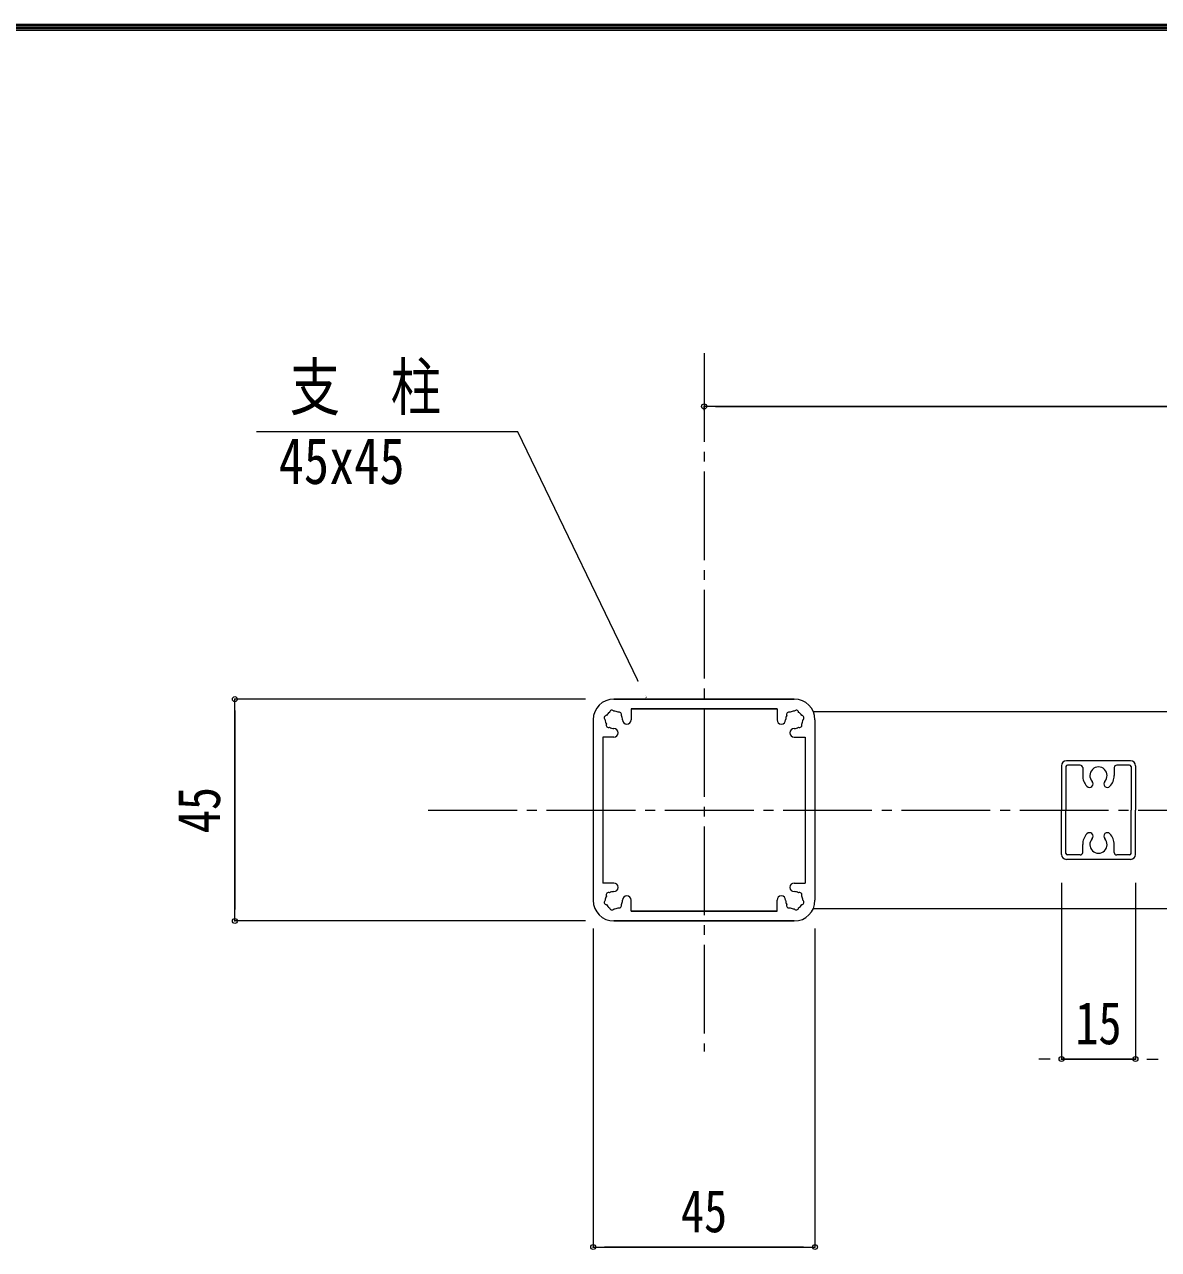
# Model space of a CAD drawing. Units: millimetres at full size; details may follow other scales. Extents: x -1603 to 1599, y -1129 to 1133.
# Drawn here: x -395 to 65, y 636.4 to 1133.3 of the extents above; entities that cross this region are included whole.
import ezdxf
from ezdxf.enums import TextEntityAlignment as Align

# ---------------------------------------------------------------- set-up
doc = ezdxf.new("R2010")
doc.units = ezdxf.units.MM
doc.header["$LTSCALE"] = 4
doc.header["$PDMODE"] = 32
doc.header["$PDSIZE"] = 2
doc.linetypes.add('CHAIN2', pattern=[12, 9, -1, 1, -1])
for name, color, linetype, lineweight in [('0-0_0', 7, 'Continuous', 18), ('0-1_1手摺寸法', 3, 'Continuous', 18), ('0-5_3中心線', 2, 'CHAIN2', 18), ('0-6_41ｱﾙﾐ', 6, 'Continuous', 18), ('0-7_42ｱﾙﾐ部品', 6, 'Continuous', 18), ('0-F_WAKU', 7, 'Continuous', 18)]:
    doc.layers.add(name, color=color, linetype=linetype, lineweight=lineweight)
doc.styles.add('ＭＳ ゴシック', font='')
doc.styles.get('ＭＳ ゴシック').set_extended_font_data('MS Gothic')

msp = doc.modelspace()

# ---------------------------------------------------------------- linework, layer by layer
at = {"layer": '0-0_0'}
msp.add_lwpolyline([(-142.594, 859.644), (-194.903, 968.08), (-300.938, 968.08)], dxfattribs=at)
at = {"layer": '0-1_1手摺寸法'}
for p, q in [((-119.312, 976.912), (-119.312, 978.378)), ((480.688, 978.378), (-119.312, 978.378)), ((-114.712, 978.378), (476.088, 978.378)), ((-167.412, 859.644), (-309.643, 859.644)), ((-309.643, 769.644), (-309.643, 859.644)), ((-309.643, 855.044), (-309.643, 774.244)), ((25.688, 785.144), (25.688, 713.646)), ((55.688, 785.144), (55.688, 713.646)), ((-167.412, 769.644), (-309.643, 769.644)), ((-164.312, 766.544), (-164.312, 637.387)), ((-74.312, 766.544), (-74.312, 637.387)), ((21.088, 713.646), (16.488, 713.646)), ((60.288, 713.646), (64.888, 713.646)), ((-164.312, 637.387), (-74.312, 637.387)), ((-78.912, 637.387), (-159.712, 637.387))]:
    msp.add_line(p, q, dxfattribs=at)
msp.add_lwpolyline([(55.688, 713.646), (25.688, 713.646), (55.688, 713.646)], dxfattribs=at)
for p in [(-119.312, 978.378), (-309.643, 859.644), (-309.643, 769.644), (25.688, 713.646), (55.688, 713.646), (-164.312, 637.387), (-74.312, 637.387)]:
    msp.add_point(p, dxfattribs=at)
at = {"layer": '0-5_3中心線'}
for p, q in [((-119.312, 999.995), (-119.312, 716.653)), ((-231.189, 814.644), (561.301, 814.644))]:
    msp.add_line(p, q, dxfattribs=at)
at = {"layer": '0-6_41ｱﾙﾐ'}
for p, q in [((25.688, 832.644), (25.688, 814.644)), ((27.488, 832.244), (27.488, 814.644)), ((53.688, 834.644), (27.688, 834.644)), ((33.288, 832.844), (28.088, 832.844)), ((34.288, 831.844), (34.288, 828.644)), ((47.088, 831.844), (47.088, 828.644)), ((53.288, 832.844), (48.088, 832.844)), ((53.888, 832.244), (53.888, 814.644)), ((55.688, 832.644), (55.688, 814.644)), ((25.688, 796.644), (25.688, 814.644)), ((27.488, 797.044), (27.488, 814.644)), ((53.888, 797.044), (53.888, 814.644)), ((55.688, 796.644), (55.688, 814.644)), ((34.288, 797.444), (34.288, 800.644)), ((47.088, 797.444), (47.088, 800.644)), ((33.288, 796.444), (28.088, 796.444)), ((53.288, 796.444), (48.088, 796.444)), ((53.688, 794.644), (27.688, 794.644))]:
    msp.add_line(p, q, dxfattribs=at)
for centre, radius, start, end in [((27.688, 832.644), 2, 90, 180), ((28.088, 832.244), 0.6, 90, 180), ((33.288, 831.844), 1, 0, 90), ((40.688, 828.644), 3.5, 316.844, 223.156), ((48.088, 831.844), 1, 90, 180), ((53.288, 832.244), 0.6, 0, 90), ((53.688, 832.644), 2, 0, 90), ((40.688, 828.644), 6.4, 180, 223.156), ((37.065, 825.27), 1.45, 223.805, 42.507), ((44.31, 825.27), 1.45, 137.493, 316.195), ((40.688, 828.644), 6.4, 316.844, 0), ((40.688, 800.644), 6.4, 136.844, 180), ((37.065, 804.018), 1.45, 317.493, 136.195), ((44.31, 804.018), 1.45, 43.805, 222.507), ((40.688, 800.644), 6.4, 0, 43.156), ((40.688, 800.644), 3.5, 136.844, 43.156), ((27.688, 796.644), 2, 180, 270), ((28.088, 797.044), 0.6, 180, 270), ((33.288, 797.444), 1, 270, 0), ((48.088, 797.444), 1, 180, 270), ((53.288, 797.044), 0.6, 270, 0), ((53.688, 796.644), 2, 270, 0)]:
    msp.add_arc(centre, radius, start, end, dxfattribs=at)
at = {"layer": '0-7_42ｱﾙﾐ部品'}
for p, q in [((-155.912, 859.644), (-82.712, 859.644)), ((-82.712, 859.644), (-155.912, 859.644)), ((-148.912, 855.644), (-89.712, 855.644)), ((-148.912, 855.644), (-148.912, 851.244)), ((-89.712, 855.644), (-148.912, 855.644)), ((-148.912, 855.644), (-148.912, 851.244)), ((-89.712, 855.644), (-89.712, 851.244)), ((-89.712, 855.644), (-89.712, 851.244)), ((-164.312, 851.244), (-164.312, 778.044)), ((-164.312, 851.244), (-164.312, 778.044)), ((-75.032, 854.644), (436.406, 854.644)), ((-74.312, 851.244), (-74.312, 778.044)), ((-74.312, 851.244), (-74.312, 778.044)), ((-155.912, 844.244), (-160.312, 844.244)), ((-160.312, 844.244), (-160.312, 785.044)), ((-160.312, 844.244), (-160.312, 785.044)), ((-155.912, 844.244), (-160.312, 844.244)), ((-82.712, 844.244), (-78.312, 844.244)), ((-82.712, 844.244), (-78.312, 844.244)), ((-78.312, 844.244), (-78.312, 785.044)), ((-78.312, 844.244), (-78.312, 785.044)), ((-155.912, 785.044), (-160.312, 785.044)), ((-155.912, 785.044), (-160.312, 785.044)), ((-82.712, 785.044), (-78.312, 785.044)), ((-82.712, 785.044), (-78.312, 785.044)), ((-148.912, 773.644), (-148.912, 778.044)), ((-89.712, 773.644), (-89.712, 778.044)), ((-75.032, 774.644), (436.406, 774.644)), ((-155.912, 769.644), (-82.712, 769.644)), ((-82.712, 769.644), (-155.912, 769.644))]:
    msp.add_line(p, q, dxfattribs=at)
for points in [[(-148.912, 773.644), (-89.712, 773.644), (-89.712, 778.044)], [(-89.712, 773.644), (-148.912, 773.644), (-148.912, 778.044)]]:
    msp.add_lwpolyline(points, dxfattribs=at)
for centre, radius, start, end in [((-155.912, 851.244), 8.4, 90, 180), ((-155.912, 851.244), 8.4, 90, 180), ((-82.712, 851.244), 8.4, 0, 90), ((-82.712, 851.244), 8.4, 0, 90), ((-156.689, 854.142), 1, 105, 172.976), ((-156.689, 854.142), 1, 105, 172.976), ((-156.689, 854.142), 1, 37.024, 105), ((-156.689, 854.142), 1, 37.024, 105), ((-155.912, 851.244), 3.5, 75, 89.641), ((-155.912, 851.244), 3.5, 75, 89.641), ((-82.712, 851.244), 3.5, 90.359, 105), ((-82.712, 851.244), 3.5, 90.359, 105), ((-81.936, 854.142), 1, 75, 142.976), ((-81.936, 854.142), 1, 75, 142.976), ((-81.936, 854.142), 1, 7.024, 75), ((-81.936, 854.142), 1, 7.024, 75), ((-158.81, 852.02), 1, 165, 232.976), ((-158.81, 852.02), 1, 165, 232.976), ((-158.81, 852.02), 1, 97.024, 165), ((-158.81, 852.02), 1, 97.024, 165), ((-155.912, 851.244), 3.5, 180.359, 195), ((-155.912, 851.244), 3.5, 180.359, 195), ((-155.912, 851.244), 3.5, 195, 209.641), ((-155.912, 851.244), 3.5, 195, 209.641), ((-155.912, 851.244), 3.5, 135, 149.641), ((-155.912, 851.244), 3.5, 135, 149.641), ((-155.912, 851.244), 3.5, 120.359, 135), ((-155.912, 851.244), 3.5, 120.359, 135), ((-155.912, 851.244), 3.5, 60.359, 75), ((-155.912, 851.244), 3.5, 60.359, 75), ((-153.791, 853.365), 1, 45, 112.976), ((-153.791, 853.365), 1, 45, 112.976), ((-153.791, 853.365), 1, 337.024, 45), ((-153.791, 853.365), 1, 337.024, 45), ((-155.912, 851.244), 3.5, 15, 29.641), ((-155.912, 851.244), 3.5, 15, 29.641), ((-155.912, 851.244), 3.5, 0.359, 15), ((-155.912, 851.244), 3.5, 0.359, 15), ((-150.662, 851.244), 1.75, 180, 0), ((-150.662, 851.244), 1.75, 180, 0), ((-87.962, 851.244), 1.75, 180, 0), ((-87.962, 851.244), 1.75, 180, 0), ((-82.712, 851.244), 3.5, 165, 179.641), ((-82.712, 851.244), 3.5, 165, 179.641), ((-82.712, 851.244), 3.5, 150.359, 165), ((-82.712, 851.244), 3.5, 150.359, 165), ((-84.834, 853.365), 1, 135, 202.976), ((-84.834, 853.365), 1, 135, 202.976), ((-84.834, 853.365), 1, 67.024, 135), ((-84.834, 853.365), 1, 67.024, 135), ((-82.712, 851.244), 3.5, 105, 119.641), ((-82.712, 851.244), 3.5, 105, 119.641), ((-82.712, 851.244), 3.5, 45, 59.641), ((-82.712, 851.244), 3.5, 45, 59.641), ((-82.712, 851.244), 3.5, 30.359, 45), ((-82.712, 851.244), 3.5, 30.359, 45), ((-79.815, 852.02), 1, 15, 82.976), ((-79.815, 852.02), 1, 15, 82.976), ((-82.712, 851.244), 3.5, 330.359, 345), ((-82.712, 851.244), 3.5, 330.359, 345), ((-82.712, 851.244), 3.5, 345, 359.641), ((-82.712, 851.244), 3.5, 345, 359.641), ((-79.815, 852.02), 1, 307.024, 15), ((-79.815, 852.02), 1, 307.024, 15), ((-158.034, 849.122), 1, 157.024, 225), ((-158.034, 849.122), 1, 157.024, 225), ((-158.034, 849.122), 1, 225, 292.976), ((-158.034, 849.122), 1, 225, 292.976), ((-155.912, 851.244), 3.5, 240.359, 255), ((-155.912, 851.244), 3.5, 240.359, 255), ((-155.912, 851.244), 3.5, 255, 270), ((-155.912, 851.244), 3.5, 255, 270), ((-155.912, 845.994), 1.75, 270, 90), ((-155.912, 845.994), 1.75, 270, 90), ((-82.712, 845.994), 1.75, 90, 270), ((-82.712, 845.994), 1.75, 90, 270), ((-82.712, 851.244), 3.5, 270, 285), ((-82.712, 851.244), 3.5, 270, 285), ((-82.712, 851.244), 3.5, 285, 299.641), ((-82.712, 851.244), 3.5, 285, 299.641), ((-80.591, 849.122), 1, 247.024, 315), ((-80.591, 849.122), 1, 247.024, 315), ((-80.591, 849.122), 1, 315, 22.976), ((-80.591, 849.122), 1, 315, 22.976), ((-158.034, 780.165), 1, 135, 202.976), ((-158.034, 780.165), 1, 135, 202.976), ((-158.034, 780.165), 1, 67.024, 135), ((-158.034, 780.165), 1, 67.024, 135), ((-155.912, 778.044), 3.5, 105, 119.641), ((-155.912, 778.044), 3.5, 105, 119.641), ((-155.912, 778.044), 3.5, 90, 105), ((-155.912, 778.044), 3.5, 90, 105), ((-155.912, 783.294), 1.75, 270, 90), ((-155.912, 783.294), 1.75, 270, 90), ((-82.712, 783.294), 1.75, 90, 270), ((-82.712, 783.294), 1.75, 90, 270), ((-82.712, 778.044), 3.5, 75, 90), ((-82.712, 778.044), 3.5, 75, 90), ((-82.712, 778.044), 3.5, 60.359, 75), ((-82.712, 778.044), 3.5, 60.359, 75), ((-80.591, 780.165), 1, 45, 112.976), ((-80.591, 780.165), 1, 45, 112.976), ((-80.591, 780.165), 1, 337.024, 45), ((-80.591, 780.165), 1, 337.024, 45), ((-155.912, 778.044), 8.4, 180, 270), ((-155.912, 778.044), 8.4, 180, 270), ((-158.81, 777.267), 1, 127.024, 195), ((-158.81, 777.267), 1, 127.024, 195), ((-158.81, 777.267), 1, 195, 262.976), ((-158.81, 777.267), 1, 195, 262.976), ((-155.912, 778.044), 3.5, 165, 179.641), ((-155.912, 778.044), 3.5, 165, 179.641), ((-155.912, 778.044), 3.5, 150.359, 165), ((-155.912, 778.044), 3.5, 150.359, 165), ((-155.912, 778.044), 3.5, 210.359, 225), ((-155.912, 778.044), 3.5, 210.359, 225), ((-155.912, 778.044), 3.5, 225, 239.641), ((-155.912, 778.044), 3.5, 225, 239.641), ((-153.791, 775.922), 1, 247.024, 315), ((-153.791, 775.922), 1, 247.024, 315), ((-153.791, 775.922), 1, 315, 22.976), ((-153.791, 775.922), 1, 315, 22.976), ((-155.912, 778.044), 3.5, 330.359, 345), ((-155.912, 778.044), 3.5, 330.359, 345), ((-155.912, 778.044), 3.5, 345, 359.641), ((-155.912, 778.044), 3.5, 345, 359.641), ((-150.662, 778.044), 1.75, 0, 180), ((-150.662, 778.044), 1.75, 0, 180), ((-87.962, 778.044), 1.75, 0, 180), ((-87.962, 778.044), 1.75, 0, 180), ((-82.712, 778.044), 3.5, 180.359, 195), ((-82.712, 778.044), 3.5, 180.359, 195), ((-82.712, 778.044), 3.5, 195, 209.641), ((-82.712, 778.044), 3.5, 195, 209.641), ((-84.834, 775.922), 1, 157.024, 225), ((-84.834, 775.922), 1, 157.024, 225), ((-84.834, 775.922), 1, 225, 292.976), ((-84.834, 775.922), 1, 225, 292.976), ((-82.712, 778.044), 8.4, 270, 0), ((-82.712, 778.044), 8.4, 270, 0), ((-82.712, 778.044), 3.5, 300.359, 315), ((-82.712, 778.044), 3.5, 300.359, 315), ((-82.712, 778.044), 3.5, 315, 329.641), ((-82.712, 778.044), 3.5, 315, 329.641), ((-79.815, 777.267), 1, 277.024, 345), ((-79.815, 777.267), 1, 277.024, 345), ((-82.712, 778.044), 3.5, 15, 29.641), ((-82.712, 778.044), 3.5, 15, 29.641), ((-82.712, 778.044), 3.5, 0.359, 15), ((-82.712, 778.044), 3.5, 0.359, 15), ((-79.815, 777.267), 1, 345, 52.976), ((-79.815, 777.267), 1, 345, 52.976), ((-156.689, 775.146), 1, 187.024, 255), ((-156.689, 775.146), 1, 187.024, 255), ((-156.689, 775.146), 1, 255, 322.976), ((-156.689, 775.146), 1, 255, 322.976), ((-155.912, 778.044), 3.5, 270.359, 285), ((-155.912, 778.044), 3.5, 270.359, 285), ((-155.912, 778.044), 3.5, 285, 299.641), ((-155.912, 778.044), 3.5, 285, 299.641), ((-82.712, 778.044), 3.5, 240.359, 255), ((-82.712, 778.044), 3.5, 240.359, 255), ((-82.712, 778.044), 3.5, 255, 269.641), ((-82.712, 778.044), 3.5, 255, 269.641), ((-81.936, 775.146), 1, 217.024, 285), ((-81.936, 775.146), 1, 217.024, 285), ((-81.936, 775.146), 1, 285, 352.976), ((-81.936, 775.146), 1, 285, 352.976)]:
    msp.add_arc(centre, radius, start, end, dxfattribs=at)
at = {"layer": '0-F_WAKU'}
for p, q in [((1599.328, 1133.291), (-1603.072, 1133.291)), ((1598.728, 1132.691), (-1602.472, 1132.691)), ((1598.128, 1132.091), (-1601.872, 1132.091)), ((1597.528, 1131.491), (-1601.272, 1131.491)), ((1596.928, 1130.891), (-1600.672, 1130.891))]:
    msp.add_line(p, q, dxfattribs=at)

# ---------------------------------------------------------------- texts
at = {"layer": '0-0_0', "style": 'ＭＳ ゴシック', "width": 0.8}
for s, p in [('支\u3000柱', (-287.436, 971.223)), ('45x45', (-291.869, 941.291))]:
    msp.add_text(s, height=18.77, dxfattribs=at).set_placement(p, align=Align.BOTTOM_LEFT)
at = {"layer": '0-1_1手摺寸法', "color": 7, "style": 'ＭＳ ゴシック', "width": 0.8}
msp.add_text('45', height=17.27, rotation=90, dxfattribs=at).set_placement((-310.462, 805.223), align=Align.BOTTOM_LEFT)
for s, p in [('15', (31.267, 714.465)), ('45', (-128.733, 638.206))]:
    msp.add_text(s, height=17.27, dxfattribs=at).set_placement(p, align=Align.BOTTOM_LEFT)

# ---------------------------------------------------------------- next in the draw order: wipeouts: each hides what was drawn before it
msp.add_wipeout([(-147.268, 866.136), (-144.766, 867.343), (-142.594, 859.644), (-142.594, 859.644)])

doc.saveas('drawing.dxf')
